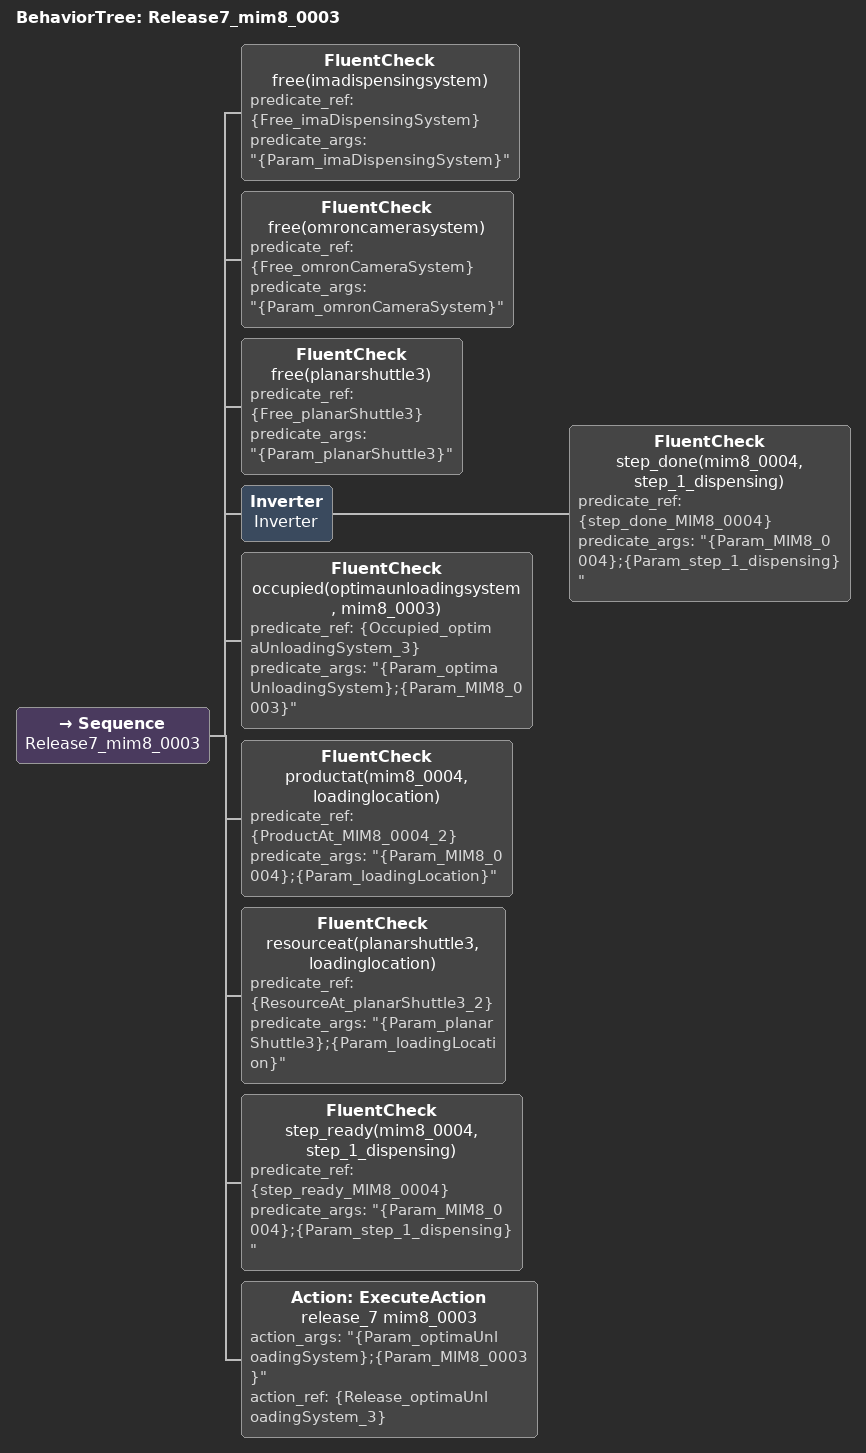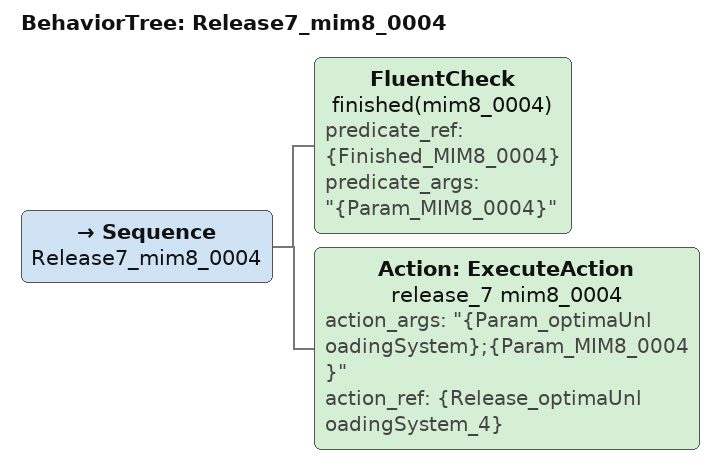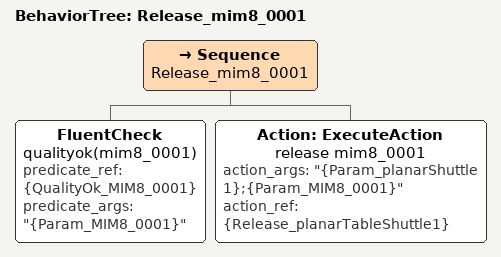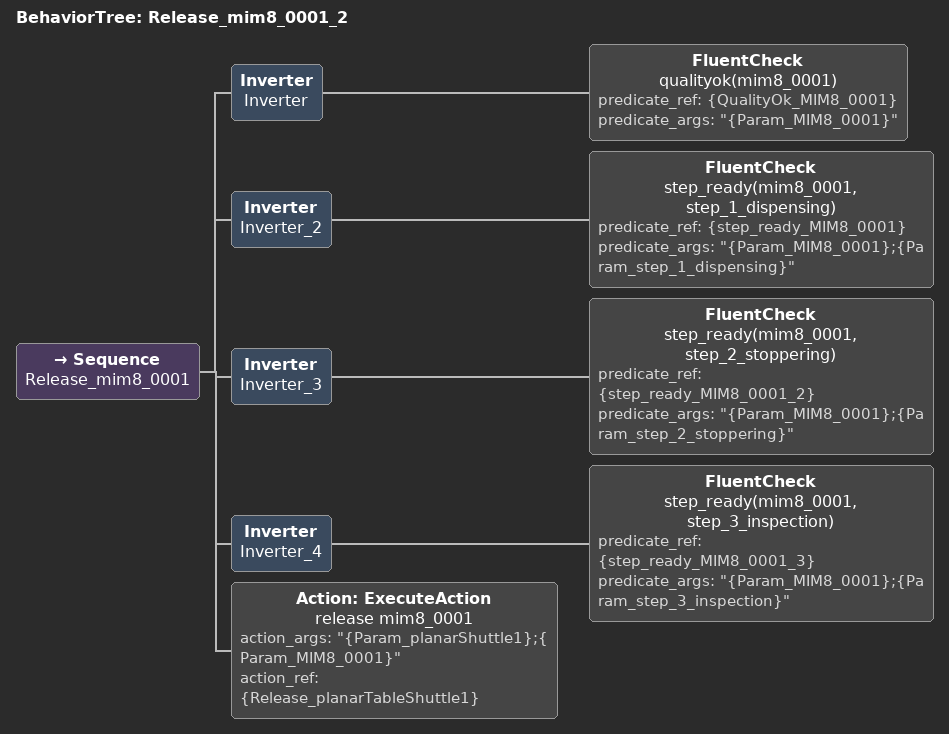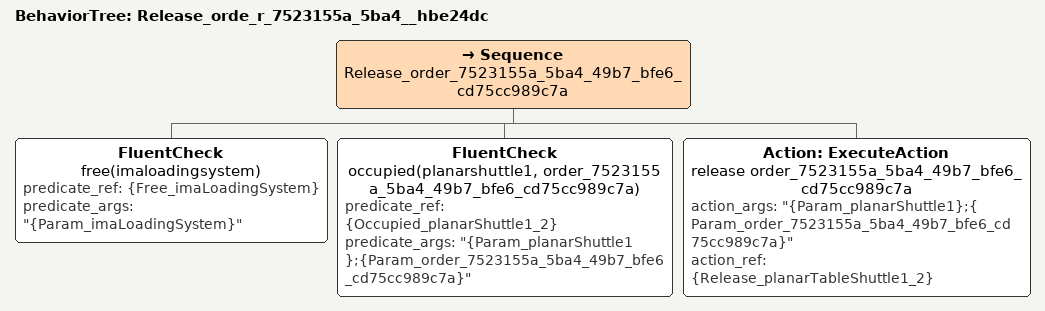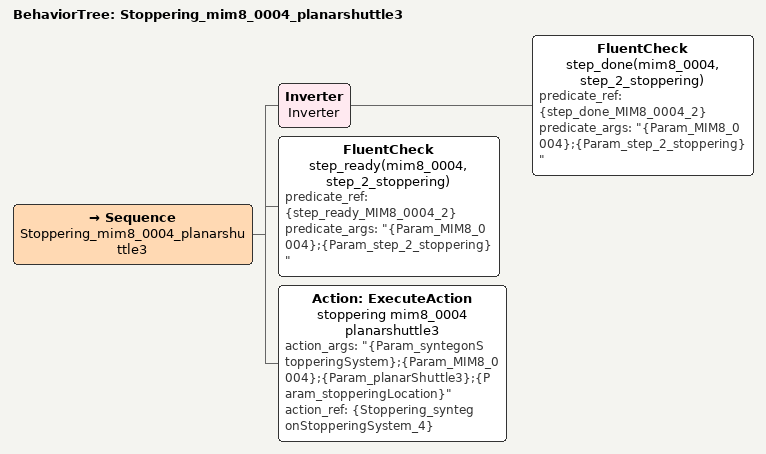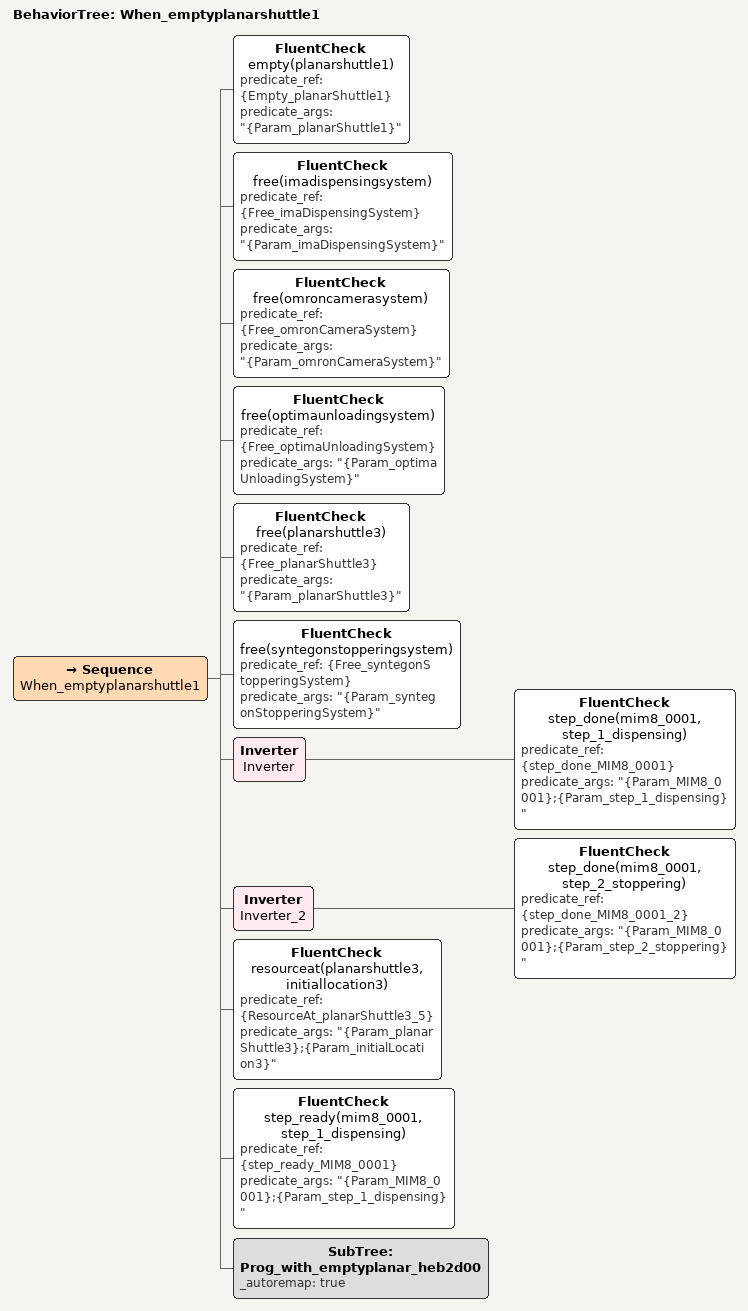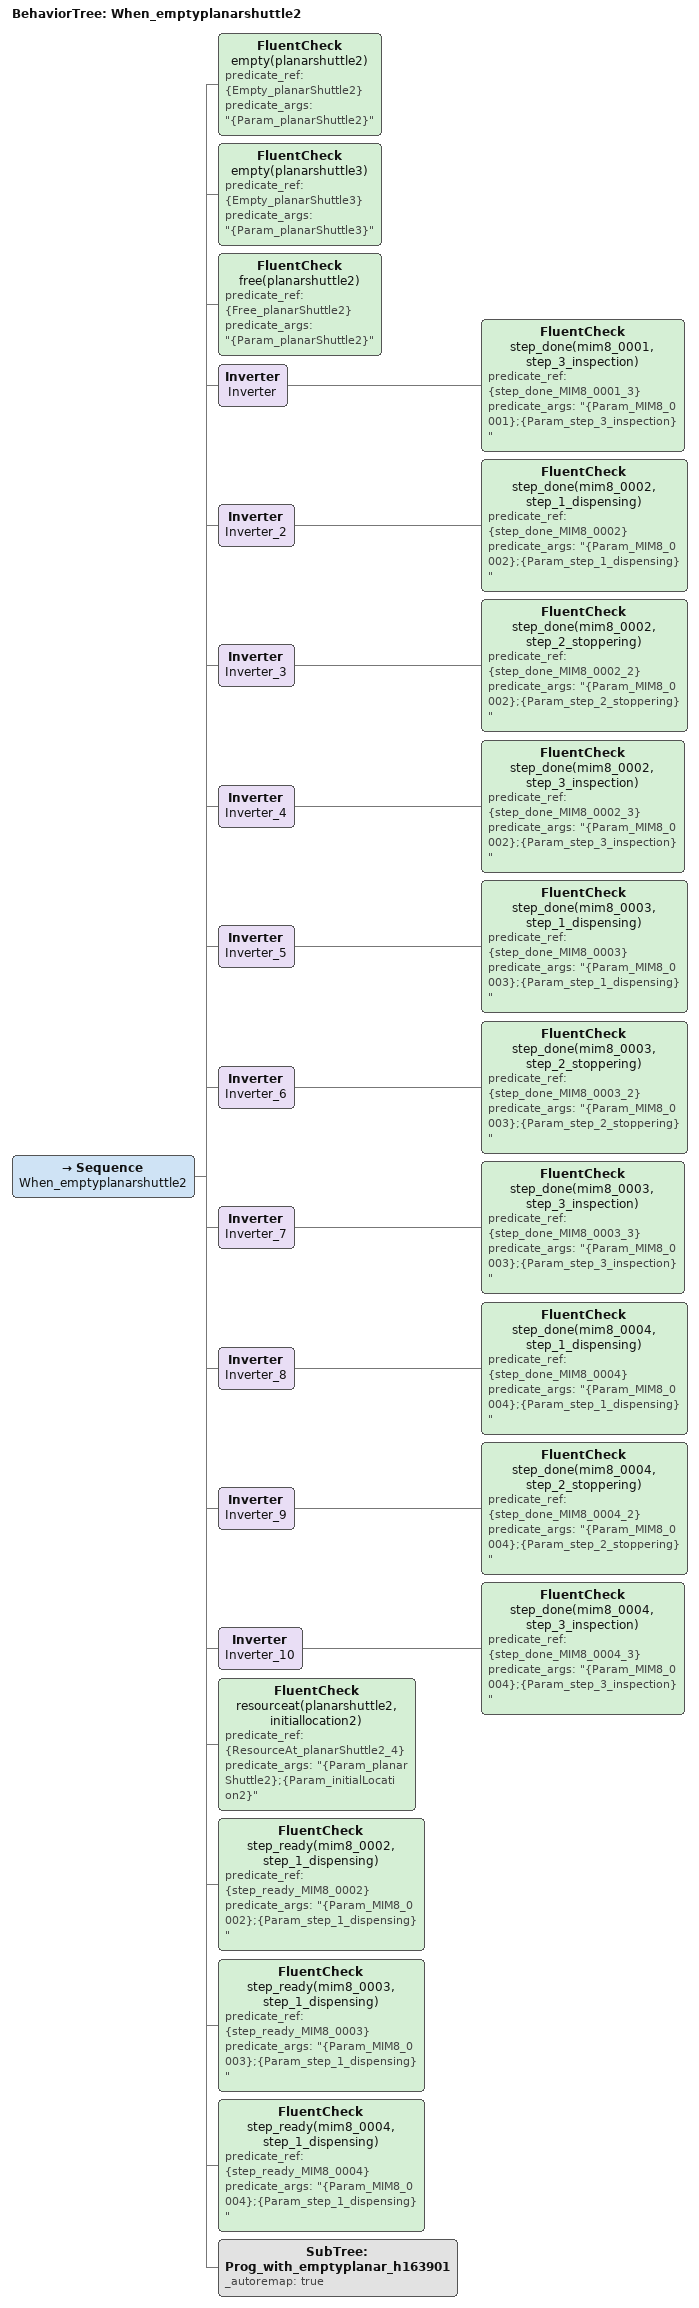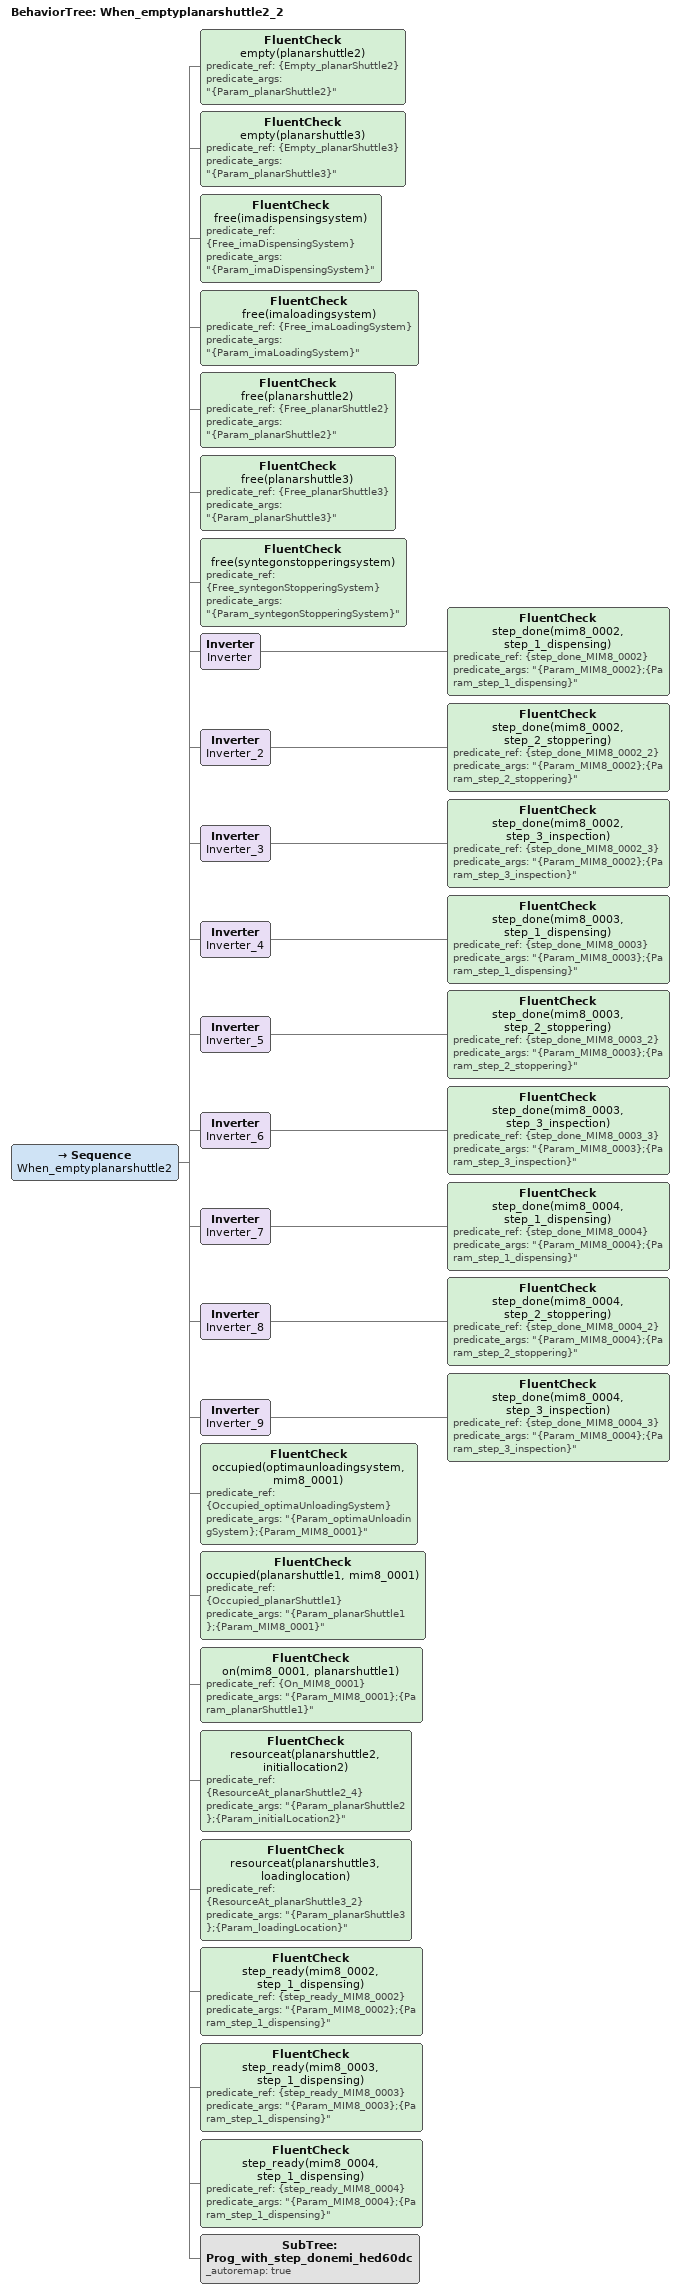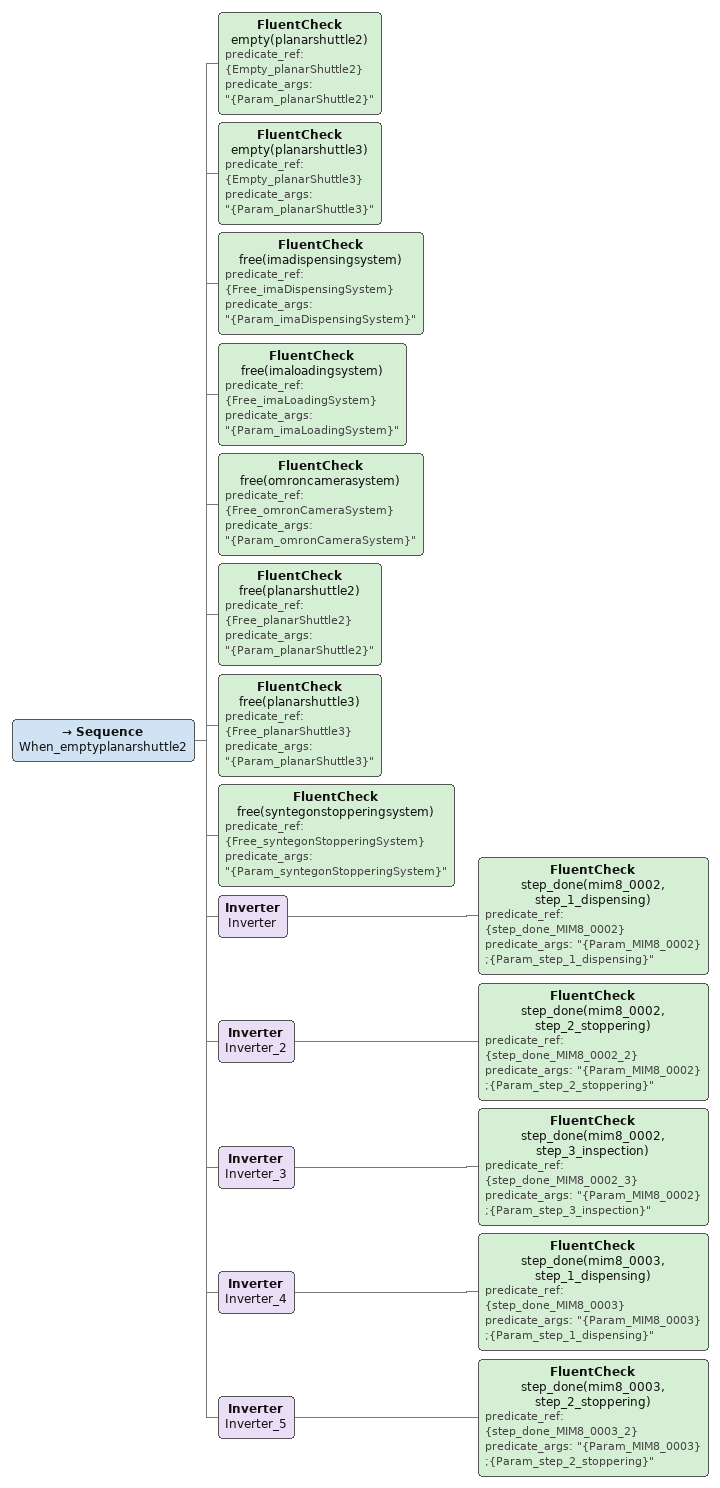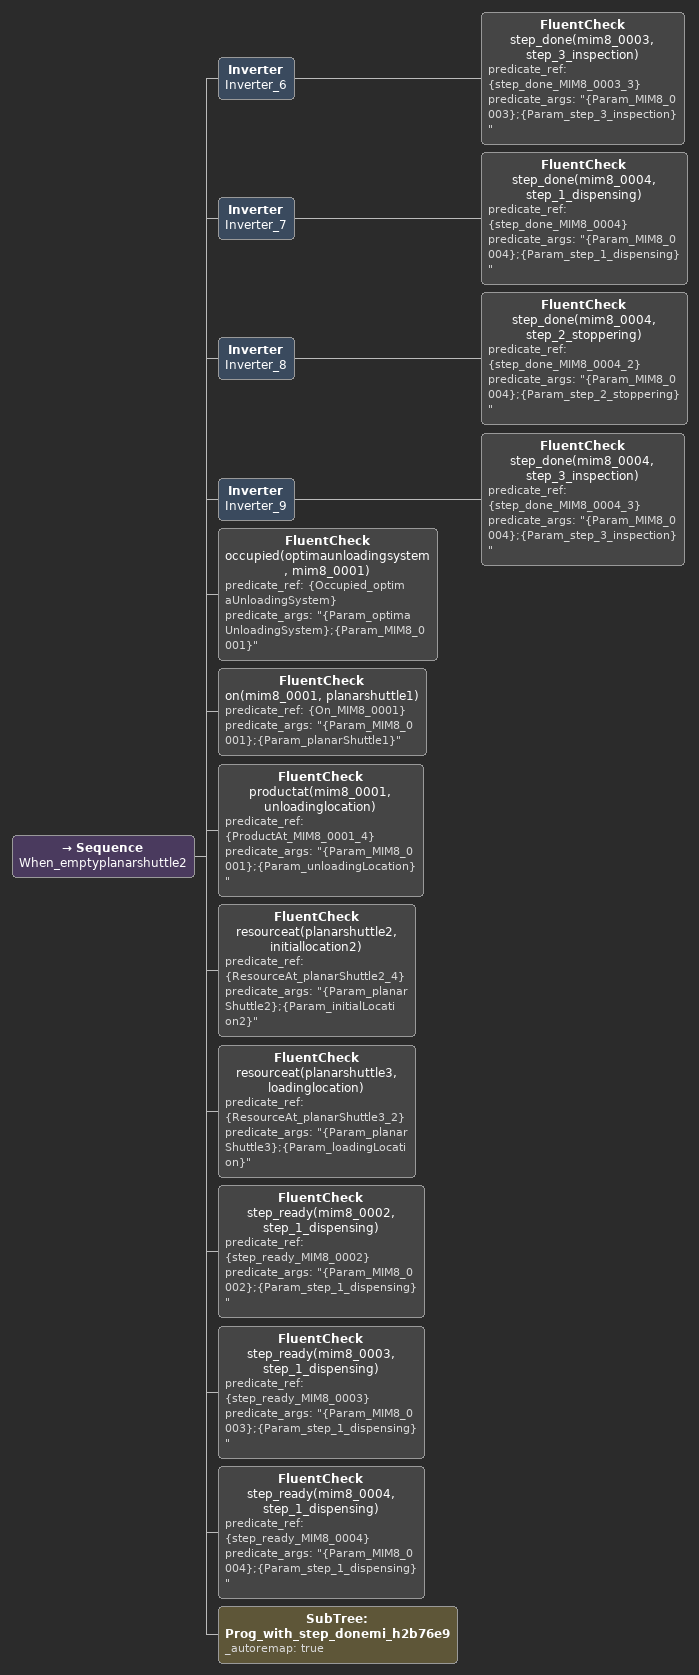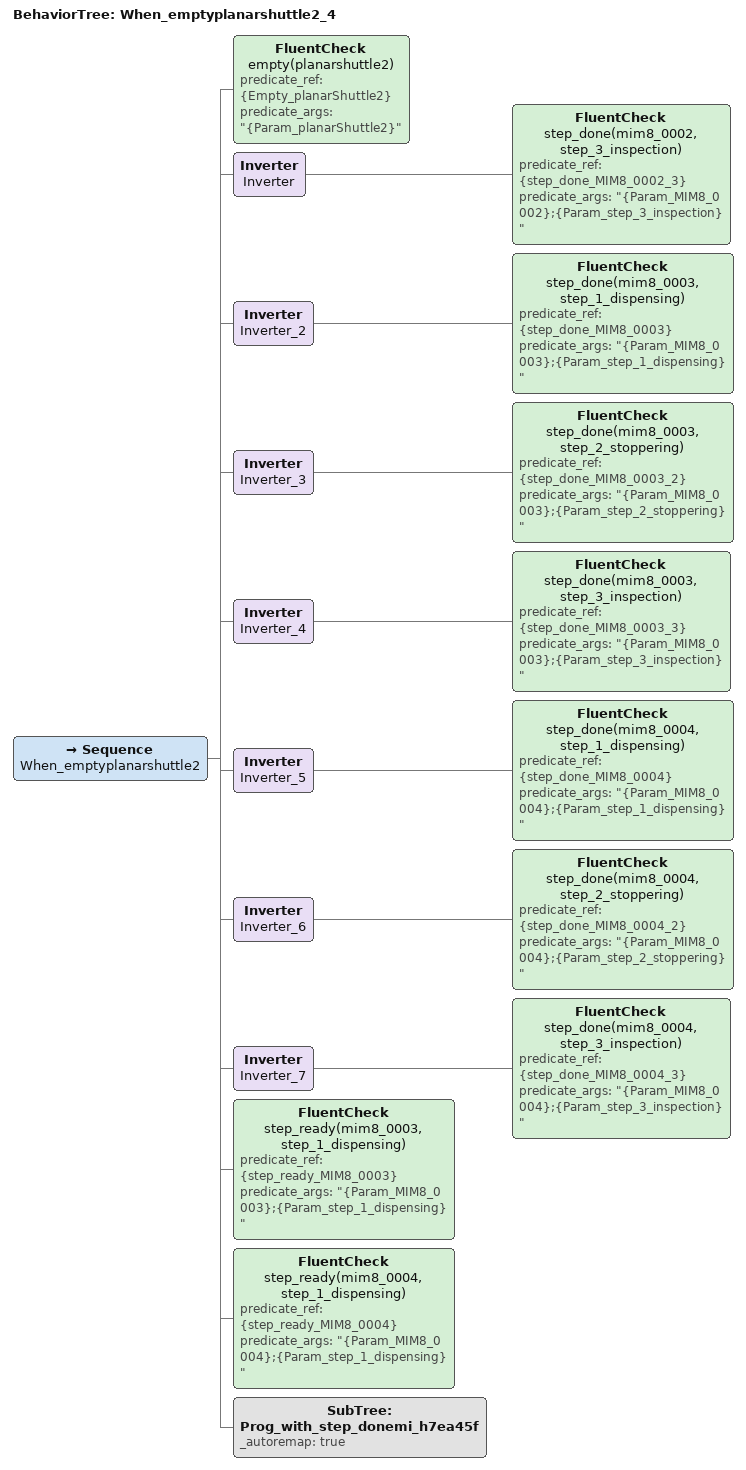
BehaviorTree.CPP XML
<BehaviorTree ID="Release7_mim8_0003">
  <Sequence name="Release7_mim8_0003">
    <FluentCheck name="free(imadispensingsystem)" predicate_ref="{Free_imaDispensingSystem}" predicate_args="&quot;{Param_imaDispensingSystem}&quot;"/>
    <FluentCheck name="free(omroncamerasystem)" predicate_ref="{Free_omronCameraSystem}" predicate_args="&quot;{Param_omronCameraSystem}&quot;"/>
    <FluentCheck name="free(planarshuttle3)" predicate_ref="{Free_planarShuttle3}" predicate_args="&quot;{Param_planarShuttle3}&quot;"/>
    <Inverter name="Inverter">
      <FluentCheck name="step_done(mim8_0004, step_1_dispensing)" predicate_ref="{step_done_MIM8_0004}" predicate_args="&quot;{Param_MIM8_0004};{Param_step_1_dispensing}&quot;"/>
    </Inverter>
    <FluentCheck name="occupied(optimaunloadingsystem, mim8_0003)" predicate_ref="{Occupied_optimaUnloadingSystem_3}" predicate_args="&quot;{Param_optimaUnloadingSystem};{Param_MIM8_0003}&quot;"/>
    <FluentCheck name="productat(mim8_0004, loadinglocation)" predicate_ref="{ProductAt_MIM8_0004_2}" predicate_args="&quot;{Param_MIM8_0004};{Param_loadingLocation}&quot;"/>
    <FluentCheck name="resourceat(planarshuttle3, loadinglocation)" predicate_ref="{ResourceAt_planarShuttle3_2}" predicate_args="&quot;{Param_planarShuttle3};{Param_loadingLocation}&quot;"/>
    <FluentCheck name="step_ready(mim8_0004, step_1_dispensing)" predicate_ref="{step_ready_MIM8_0004}" predicate_args="&quot;{Param_MIM8_0004};{Param_step_1_dispensing}&quot;"/>
    <Action ID="ExecuteAction" name="release_7 mim8_0003" action_args="&quot;{Param_optimaUnloadingSystem};{Param_MIM8_0003}&quot;" action_ref="{Release_optimaUnloadingSystem_3}"/>
  </Sequence>
</BehaviorTree>

<BehaviorTree ID="Release7_mim8_0004">
  <Sequence name="Release7_mim8_0004">
    <FluentCheck name="finished(mim8_0004)" predicate_ref="{Finished_MIM8_0004}" predicate_args="&quot;{Param_MIM8_0004}&quot;"/>
    <Action ID="ExecuteAction" name="release_7 mim8_0004" action_args="&quot;{Param_optimaUnloadingSystem};{Param_MIM8_0004}&quot;" action_ref="{Release_optimaUnloadingSystem_4}"/>
  </Sequence>
</BehaviorTree>

<BehaviorTree ID="Release_mim8_0001">
  <Sequence name="Release_mim8_0001">
    <FluentCheck name="qualityok(mim8_0001)" predicate_ref="{QualityOk_MIM8_0001}" predicate_args="&quot;{Param_MIM8_0001}&quot;"/>
    <Action ID="ExecuteAction" name="release mim8_0001" action_args="&quot;{Param_planarShuttle1};{Param_MIM8_0001}&quot;" action_ref="{Release_planarTableShuttle1}"/>
  </Sequence>
</BehaviorTree>

<BehaviorTree ID="Release_mim8_0001_2">
  <Sequence name="Release_mim8_0001">
    <Inverter name="Inverter">
      <FluentCheck name="qualityok(mim8_0001)" predicate_ref="{QualityOk_MIM8_0001}" predicate_args="&quot;{Param_MIM8_0001}&quot;"/>
    </Inverter>
    <Inverter name="Inverter_2">
      <FluentCheck name="step_ready(mim8_0001, step_1_dispensing)" predicate_ref="{step_ready_MIM8_0001}" predicate_args="&quot;{Param_MIM8_0001};{Param_step_1_dispensing}&quot;"/>
    </Inverter>
    <Inverter name="Inverter_3">
      <FluentCheck name="step_ready(mim8_0001, step_2_stoppering)" predicate_ref="{step_ready_MIM8_0001_2}" predicate_args="&quot;{Param_MIM8_0001};{Param_step_2_stoppering}&quot;"/>
    </Inverter>
    <Inverter name="Inverter_4">
      <FluentCheck name="step_ready(mim8_0001, step_3_inspection)" predicate_ref="{step_ready_MIM8_0001_3}" predicate_args="&quot;{Param_MIM8_0001};{Param_step_3_inspection}&quot;"/>
    </Inverter>
    <Action ID="ExecuteAction" name="release mim8_0001" action_args="&quot;{Param_planarShuttle1};{Param_MIM8_0001}&quot;" action_ref="{Release_planarTableShuttle1}"/>
  </Sequence>
</BehaviorTree>

<BehaviorTree ID="Release_orde_r_7523155a_5ba4__hbe24dc">
  <Sequence name="Release_order_7523155a_5ba4_49b7_bfe6_cd75cc989c7a">
    <FluentCheck name="free(imaloadingsystem)" predicate_ref="{Free_imaLoadingSystem}" predicate_args="&quot;{Param_imaLoadingSystem}&quot;"/>
    <FluentCheck name="occupied(planarshuttle1, order_7523155a_5ba4_49b7_bfe6_cd75cc989c7a)" predicate_ref="{Occupied_planarShuttle1_2}" predicate_args="&quot;{Param_planarShuttle1};{Param_order_7523155a_5ba4_49b7_bfe6_cd75cc989c7a}&quot;"/>
    <Action ID="ExecuteAction" name="release order_7523155a_5ba4_49b7_bfe6_cd75cc989c7a" action_args="&quot;{Param_planarShuttle1};{Param_order_7523155a_5ba4_49b7_bfe6_cd75cc989c7a}&quot;" action_ref="{Release_planarTableShuttle1_2}"/>
  </Sequence>
</BehaviorTree>

<BehaviorTree ID="Stoppering_mim8_0004_planarshuttle3">
  <Sequence name="Stoppering_mim8_0004_planarshuttle3">
    <Inverter name="Inverter">
      <FluentCheck name="step_done(mim8_0004, step_2_stoppering)" predicate_ref="{step_done_MIM8_0004_2}" predicate_args="&quot;{Param_MIM8_0004};{Param_step_2_stoppering}&quot;"/>
    </Inverter>
    <FluentCheck name="step_ready(mim8_0004, step_2_stoppering)" predicate_ref="{step_ready_MIM8_0004_2}" predicate_args="&quot;{Param_MIM8_0004};{Param_step_2_stoppering}&quot;"/>
    <Action ID="ExecuteAction" name="stoppering mim8_0004 planarshuttle3" action_args="&quot;{Param_syntegonStopperingSystem};{Param_MIM8_0004};{Param_planarShuttle3};{Param_stopperingLocation}&quot;" action_ref="{Stoppering_syntegonStopperingSystem_4}"/>
  </Sequence>
</BehaviorTree>

<BehaviorTree ID="When_emptyplanarshuttle1">
  <Sequence name="When_emptyplanarshuttle1">
    <FluentCheck name="empty(planarshuttle1)" predicate_ref="{Empty_planarShuttle1}" predicate_args="&quot;{Param_planarShuttle1}&quot;"/>
    <FluentCheck name="free(imadispensingsystem)" predicate_ref="{Free_imaDispensingSystem}" predicate_args="&quot;{Param_imaDispensingSystem}&quot;"/>
    <FluentCheck name="free(omroncamerasystem)" predicate_ref="{Free_omronCameraSystem}" predicate_args="&quot;{Param_omronCameraSystem}&quot;"/>
    <FluentCheck name="free(optimaunloadingsystem)" predicate_ref="{Free_optimaUnloadingSystem}" predicate_args="&quot;{Param_optimaUnloadingSystem}&quot;"/>
    <FluentCheck name="free(planarshuttle3)" predicate_ref="{Free_planarShuttle3}" predicate_args="&quot;{Param_planarShuttle3}&quot;"/>
    <FluentCheck name="free(syntegonstopperingsystem)" predicate_ref="{Free_syntegonStopperingSystem}" predicate_args="&quot;{Param_syntegonStopperingSystem}&quot;"/>
    <Inverter name="Inverter">
      <FluentCheck name="step_done(mim8_0001, step_1_dispensing)" predicate_ref="{step_done_MIM8_0001}" predicate_args="&quot;{Param_MIM8_0001};{Param_step_1_dispensing}&quot;"/>
    </Inverter>
    <Inverter name="Inverter_2">
      <FluentCheck name="step_done(mim8_0001, step_2_stoppering)" predicate_ref="{step_done_MIM8_0001_2}" predicate_args="&quot;{Param_MIM8_0001};{Param_step_2_stoppering}&quot;"/>
    </Inverter>
    <FluentCheck name="resourceat(planarshuttle3, initiallocation3)" predicate_ref="{ResourceAt_planarShuttle3_5}" predicate_args="&quot;{Param_planarShuttle3};{Param_initialLocation3}&quot;"/>
    <FluentCheck name="step_ready(mim8_0001, step_1_dispensing)" predicate_ref="{step_ready_MIM8_0001}" predicate_args="&quot;{Param_MIM8_0001};{Param_step_1_dispensing}&quot;"/>
    <SubTree ID="Prog_with_emptyplanar_heb2d00" _autoremap="true"/>
  </Sequence>
</BehaviorTree>

<BehaviorTree ID="When_emptyplanarshuttle2">
  <Sequence name="When_emptyplanarshuttle2">
    <FluentCheck name="empty(planarshuttle2)" predicate_ref="{Empty_planarShuttle2}" predicate_args="&quot;{Param_planarShuttle2}&quot;"/>
    <FluentCheck name="empty(planarshuttle3)" predicate_ref="{Empty_planarShuttle3}" predicate_args="&quot;{Param_planarShuttle3}&quot;"/>
    <FluentCheck name="free(planarshuttle2)" predicate_ref="{Free_planarShuttle2}" predicate_args="&quot;{Param_planarShuttle2}&quot;"/>
    <Inverter name="Inverter">
      <FluentCheck name="step_done(mim8_0001, step_3_inspection)" predicate_ref="{step_done_MIM8_0001_3}" predicate_args="&quot;{Param_MIM8_0001};{Param_step_3_inspection}&quot;"/>
    </Inverter>
    <Inverter name="Inverter_2">
      <FluentCheck name="step_done(mim8_0002, step_1_dispensing)" predicate_ref="{step_done_MIM8_0002}" predicate_args="&quot;{Param_MIM8_0002};{Param_step_1_dispensing}&quot;"/>
    </Inverter>
    <Inverter name="Inverter_3">
      <FluentCheck name="step_done(mim8_0002, step_2_stoppering)" predicate_ref="{step_done_MIM8_0002_2}" predicate_args="&quot;{Param_MIM8_0002};{Param_step_2_stoppering}&quot;"/>
    </Inverter>
    <Inverter name="Inverter_4">
      <FluentCheck name="step_done(mim8_0002, step_3_inspection)" predicate_ref="{step_done_MIM8_0002_3}" predicate_args="&quot;{Param_MIM8_0002};{Param_step_3_inspection}&quot;"/>
    </Inverter>
    <Inverter name="Inverter_5">
      <FluentCheck name="step_done(mim8_0003, step_1_dispensing)" predicate_ref="{step_done_MIM8_0003}" predicate_args="&quot;{Param_MIM8_0003};{Param_step_1_dispensing}&quot;"/>
    </Inverter>
    <Inverter name="Inverter_6">
      <FluentCheck name="step_done(mim8_0003, step_2_stoppering)" predicate_ref="{step_done_MIM8_0003_2}" predicate_args="&quot;{Param_MIM8_0003};{Param_step_2_stoppering}&quot;"/>
    </Inverter>
    <Inverter name="Inverter_7">
      <FluentCheck name="step_done(mim8_0003, step_3_inspection)" predicate_ref="{step_done_MIM8_0003_3}" predicate_args="&quot;{Param_MIM8_0003};{Param_step_3_inspection}&quot;"/>
    </Inverter>
    <Inverter name="Inverter_8">
      <FluentCheck name="step_done(mim8_0004, step_1_dispensing)" predicate_ref="{step_done_MIM8_0004}" predicate_args="&quot;{Param_MIM8_0004};{Param_step_1_dispensing}&quot;"/>
    </Inverter>
    <Inverter name="Inverter_9">
      <FluentCheck name="step_done(mim8_0004, step_2_stoppering)" predicate_ref="{step_done_MIM8_0004_2}" predicate_args="&quot;{Param_MIM8_0004};{Param_step_2_stoppering}&quot;"/>
    </Inverter>
    <Inverter name="Inverter_10">
      <FluentCheck name="step_done(mim8_0004, step_3_inspection)" predicate_ref="{step_done_MIM8_0004_3}" predicate_args="&quot;{Param_MIM8_0004};{Param_step_3_inspection}&quot;"/>
    </Inverter>
    <FluentCheck name="resourceat(planarshuttle2, initiallocation2)" predicate_ref="{ResourceAt_planarShuttle2_4}" predicate_args="&quot;{Param_planarShuttle2};{Param_initialLocation2}&quot;"/>
    <FluentCheck name="step_ready(mim8_0002, step_1_dispensing)" predicate_ref="{step_ready_MIM8_0002}" predicate_args="&quot;{Param_MIM8_0002};{Param_step_1_dispensing}&quot;"/>
    <FluentCheck name="step_ready(mim8_0003, step_1_dispensing)" predicate_ref="{step_ready_MIM8_0003}" predicate_args="&quot;{Param_MIM8_0003};{Param_step_1_dispensing}&quot;"/>
    <FluentCheck name="step_ready(mim8_0004, step_1_dispensing)" predicate_ref="{step_ready_MIM8_0004}" predicate_args="&quot;{Param_MIM8_0004};{Param_step_1_dispensing}&quot;"/>
    <SubTree ID="Prog_with_emptyplanar_h163901" _autoremap="true"/>
  </Sequence>
</BehaviorTree>

<BehaviorTree ID="When_emptyplanarshuttle2_2">
  <Sequence name="When_emptyplanarshuttle2">
    <FluentCheck name="empty(planarshuttle2)" predicate_ref="{Empty_planarShuttle2}" predicate_args="&quot;{Param_planarShuttle2}&quot;"/>
    <FluentCheck name="empty(planarshuttle3)" predicate_ref="{Empty_planarShuttle3}" predicate_args="&quot;{Param_planarShuttle3}&quot;"/>
    <FluentCheck name="free(imadispensingsystem)" predicate_ref="{Free_imaDispensingSystem}" predicate_args="&quot;{Param_imaDispensingSystem}&quot;"/>
    <FluentCheck name="free(imaloadingsystem)" predicate_ref="{Free_imaLoadingSystem}" predicate_args="&quot;{Param_imaLoadingSystem}&quot;"/>
    <FluentCheck name="free(planarshuttle2)" predicate_ref="{Free_planarShuttle2}" predicate_args="&quot;{Param_planarShuttle2}&quot;"/>
    <FluentCheck name="free(planarshuttle3)" predicate_ref="{Free_planarShuttle3}" predicate_args="&quot;{Param_planarShuttle3}&quot;"/>
    <FluentCheck name="free(syntegonstopperingsystem)" predicate_ref="{Free_syntegonStopperingSystem}" predicate_args="&quot;{Param_syntegonStopperingSystem}&quot;"/>
    <Inverter name="Inverter">
      <FluentCheck name="step_done(mim8_0002, step_1_dispensing)" predicate_ref="{step_done_MIM8_0002}" predicate_args="&quot;{Param_MIM8_0002};{Param_step_1_dispensing}&quot;"/>
    </Inverter>
    <Inverter name="Inverter_2">
      <FluentCheck name="step_done(mim8_0002, step_2_stoppering)" predicate_ref="{step_done_MIM8_0002_2}" predicate_args="&quot;{Param_MIM8_0002};{Param_step_2_stoppering}&quot;"/>
    </Inverter>
    <Inverter name="Inverter_3">
      <FluentCheck name="step_done(mim8_0002, step_3_inspection)" predicate_ref="{step_done_MIM8_0002_3}" predicate_args="&quot;{Param_MIM8_0002};{Param_step_3_inspection}&quot;"/>
    </Inverter>
    <Inverter name="Inverter_4">
      <FluentCheck name="step_done(mim8_0003, step_1_dispensing)" predicate_ref="{step_done_MIM8_0003}" predicate_args="&quot;{Param_MIM8_0003};{Param_step_1_dispensing}&quot;"/>
    </Inverter>
    <Inverter name="Inverter_5">
      <FluentCheck name="step_done(mim8_0003, step_2_stoppering)" predicate_ref="{step_done_MIM8_0003_2}" predicate_args="&quot;{Param_MIM8_0003};{Param_step_2_stoppering}&quot;"/>
    </Inverter>
    <Inverter name="Inverter_6">
      <FluentCheck name="step_done(mim8_0003, step_3_inspection)" predicate_ref="{step_done_MIM8_0003_3}" predicate_args="&quot;{Param_MIM8_0003};{Param_step_3_inspection}&quot;"/>
    </Inverter>
    <Inverter name="Inverter_7">
      <FluentCheck name="step_done(mim8_0004, step_1_dispensing)" predicate_ref="{step_done_MIM8_0004}" predicate_args="&quot;{Param_MIM8_0004};{Param_step_1_dispensing}&quot;"/>
    </Inverter>
    <Inverter name="Inverter_8">
      <FluentCheck name="step_done(mim8_0004, step_2_stoppering)" predicate_ref="{step_done_MIM8_0004_2}" predicate_args="&quot;{Param_MIM8_0004};{Param_step_2_stoppering}&quot;"/>
    </Inverter>
    <Inverter name="Inverter_9">
      <FluentCheck name="step_done(mim8_0004, step_3_inspection)" predicate_ref="{step_done_MIM8_0004_3}" predicate_args="&quot;{Param_MIM8_0004};{Param_step_3_inspection}&quot;"/>
    </Inverter>
    <FluentCheck name="occupied(optimaunloadingsystem, mim8_0001)" predicate_ref="{Occupied_optimaUnloadingSystem}" predicate_args="&quot;{Param_optimaUnloadingSystem};{Param_MIM8_0001}&quot;"/>
    <FluentCheck name="occupied(planarshuttle1, mim8_0001)" predicate_ref="{Occupied_planarShuttle1}" predicate_args="&quot;{Param_planarShuttle1};{Param_MIM8_0001}&quot;"/>
    <FluentCheck name="on(mim8_0001, planarshuttle1)" predicate_ref="{On_MIM8_0001}" predicate_args="&quot;{Param_MIM8_0001};{Param_planarShuttle1}&quot;"/>
    <FluentCheck name="resourceat(planarshuttle2, initiallocation2)" predicate_ref="{ResourceAt_planarShuttle2_4}" predicate_args="&quot;{Param_planarShuttle2};{Param_initialLocation2}&quot;"/>
    <FluentCheck name="resourceat(planarshuttle3, loadinglocation)" predicate_ref="{ResourceAt_planarShuttle3_2}" predicate_args="&quot;{Param_planarShuttle3};{Param_loadingLocation}&quot;"/>
    <FluentCheck name="step_ready(mim8_0002, step_1_dispensing)" predicate_ref="{step_ready_MIM8_0002}" predicate_args="&quot;{Param_MIM8_0002};{Param_step_1_dispensing}&quot;"/>
    <FluentCheck name="step_ready(mim8_0003, step_1_dispensing)" predicate_ref="{step_ready_MIM8_0003}" predicate_args="&quot;{Param_MIM8_0003};{Param_step_1_dispensing}&quot;"/>
    <FluentCheck name="step_ready(mim8_0004, step_1_dispensing)" predicate_ref="{step_ready_MIM8_0004}" predicate_args="&quot;{Param_MIM8_0004};{Param_step_1_dispensing}&quot;"/>
    <SubTree ID="Prog_with_step_donemi_hed60dc" _autoremap="true"/>
  </Sequence>
</BehaviorTree>

<Sequence name="When_emptyplanarshuttle2">
  <FluentCheck name="empty(planarshuttle2)" predicate_ref="{Empty_planarShuttle2}" predicate_args="&quot;{Param_planarShuttle2}&quot;"/>
  <FluentCheck name="empty(planarshuttle3)" predicate_ref="{Empty_planarShuttle3}" predicate_args="&quot;{Param_planarShuttle3}&quot;"/>
  <FluentCheck name="free(imadispensingsystem)" predicate_ref="{Free_imaDispensingSystem}" predicate_args="&quot;{Param_imaDispensingSystem}&quot;"/>
  <FluentCheck name="free(imaloadingsystem)" predicate_ref="{Free_imaLoadingSystem}" predicate_args="&quot;{Param_imaLoadingSystem}&quot;"/>
  <FluentCheck name="free(omroncamerasystem)" predicate_ref="{Free_omronCameraSystem}" predicate_args="&quot;{Param_omronCameraSystem}&quot;"/>
  <FluentCheck name="free(planarshuttle2)" predicate_ref="{Free_planarShuttle2}" predicate_args="&quot;{Param_planarShuttle2}&quot;"/>
  <FluentCheck name="free(planarshuttle3)" predicate_ref="{Free_planarShuttle3}" predicate_args="&quot;{Param_planarShuttle3}&quot;"/>
  <FluentCheck name="free(syntegonstopperingsystem)" predicate_ref="{Free_syntegonStopperingSystem}" predicate_args="&quot;{Param_syntegonStopperingSystem}&quot;"/>
  <Inverter name="Inverter">
    <FluentCheck name="step_done(mim8_0002, step_1_dispensing)" predicate_ref="{step_done_MIM8_0002}" predicate_args="&quot;{Param_MIM8_0002};{Param_step_1_dispensing}&quot;"/>
  </Inverter>
  <Inverter name="Inverter_2">
    <FluentCheck name="step_done(mim8_0002, step_2_stoppering)" predicate_ref="{step_done_MIM8_0002_2}" predicate_args="&quot;{Param_MIM8_0002};{Param_step_2_stoppering}&quot;"/>
  </Inverter>
  <Inverter name="Inverter_3">
    <FluentCheck name="step_done(mim8_0002, step_3_inspection)" predicate_ref="{step_done_MIM8_0002_3}" predicate_args="&quot;{Param_MIM8_0002};{Param_step_3_inspection}&quot;"/>
  </Inverter>
  <Inverter name="Inverter_4">
    <FluentCheck name="step_done(mim8_0003, step_1_dispensing)" predicate_ref="{step_done_MIM8_0003}" predicate_args="&quot;{Param_MIM8_0003};{Param_step_1_dispensing}&quot;"/>
  </Inverter>
  <Inverter name="Inverter_5">
    <FluentCheck name="step_done(mim8_0003, step_2_stoppering)" predicate_ref="{step_done_MIM8_0003_2}" predicate_args="&quot;{Param_MIM8_0003};{Param_step_2_stoppering}&quot;"/>
  </Inverter>
</Sequence>

<Sequence name="When_emptyplanarshuttle2">
  <Inverter name="Inverter_6">
    <FluentCheck name="step_done(mim8_0003, step_3_inspection)" predicate_ref="{step_done_MIM8_0003_3}" predicate_args="&quot;{Param_MIM8_0003};{Param_step_3_inspection}&quot;"/>
  </Inverter>
  <Inverter name="Inverter_7">
    <FluentCheck name="step_done(mim8_0004, step_1_dispensing)" predicate_ref="{step_done_MIM8_0004}" predicate_args="&quot;{Param_MIM8_0004};{Param_step_1_dispensing}&quot;"/>
  </Inverter>
  <Inverter name="Inverter_8">
    <FluentCheck name="step_done(mim8_0004, step_2_stoppering)" predicate_ref="{step_done_MIM8_0004_2}" predicate_args="&quot;{Param_MIM8_0004};{Param_step_2_stoppering}&quot;"/>
  </Inverter>
  <Inverter name="Inverter_9">
    <FluentCheck name="step_done(mim8_0004, step_3_inspection)" predicate_ref="{step_done_MIM8_0004_3}" predicate_args="&quot;{Param_MIM8_0004};{Param_step_3_inspection}&quot;"/>
  </Inverter>
  <FluentCheck name="occupied(optimaunloadingsystem, mim8_0001)" predicate_ref="{Occupied_optimaUnloadingSystem}" predicate_args="&quot;{Param_optimaUnloadingSystem};{Param_MIM8_0001}&quot;"/>
  <FluentCheck name="on(mim8_0001, planarshuttle1)" predicate_ref="{On_MIM8_0001}" predicate_args="&quot;{Param_MIM8_0001};{Param_planarShuttle1}&quot;"/>
  <FluentCheck name="productat(mim8_0001, unloadinglocation)" predicate_ref="{ProductAt_MIM8_0001_4}" predicate_args="&quot;{Param_MIM8_0001};{Param_unloadingLocation}&quot;"/>
  <FluentCheck name="resourceat(planarshuttle2, initiallocation2)" predicate_ref="{ResourceAt_planarShuttle2_4}" predicate_args="&quot;{Param_planarShuttle2};{Param_initialLocation2}&quot;"/>
  <FluentCheck name="resourceat(planarshuttle3, loadinglocation)" predicate_ref="{ResourceAt_planarShuttle3_2}" predicate_args="&quot;{Param_planarShuttle3};{Param_loadingLocation}&quot;"/>
  <FluentCheck name="step_ready(mim8_0002, step_1_dispensing)" predicate_ref="{step_ready_MIM8_0002}" predicate_args="&quot;{Param_MIM8_0002};{Param_step_1_dispensing}&quot;"/>
  <FluentCheck name="step_ready(mim8_0003, step_1_dispensing)" predicate_ref="{step_ready_MIM8_0003}" predicate_args="&quot;{Param_MIM8_0003};{Param_step_1_dispensing}&quot;"/>
  <FluentCheck name="step_ready(mim8_0004, step_1_dispensing)" predicate_ref="{step_ready_MIM8_0004}" predicate_args="&quot;{Param_MIM8_0004};{Param_step_1_dispensing}&quot;"/>
  <SubTree ID="Prog_with_step_donemi_h2b76e9" _autoremap="true"/>
</Sequence>

<BehaviorTree ID="When_emptyplanarshuttle2_4">
  <Sequence name="When_emptyplanarshuttle2">
    <FluentCheck name="empty(planarshuttle2)" predicate_ref="{Empty_planarShuttle2}" predicate_args="&quot;{Param_planarShuttle2}&quot;"/>
    <Inverter name="Inverter">
      <FluentCheck name="step_done(mim8_0002, step_3_inspection)" predicate_ref="{step_done_MIM8_0002_3}" predicate_args="&quot;{Param_MIM8_0002};{Param_step_3_inspection}&quot;"/>
    </Inverter>
    <Inverter name="Inverter_2">
      <FluentCheck name="step_done(mim8_0003, step_1_dispensing)" predicate_ref="{step_done_MIM8_0003}" predicate_args="&quot;{Param_MIM8_0003};{Param_step_1_dispensing}&quot;"/>
    </Inverter>
    <Inverter name="Inverter_3">
      <FluentCheck name="step_done(mim8_0003, step_2_stoppering)" predicate_ref="{step_done_MIM8_0003_2}" predicate_args="&quot;{Param_MIM8_0003};{Param_step_2_stoppering}&quot;"/>
    </Inverter>
    <Inverter name="Inverter_4">
      <FluentCheck name="step_done(mim8_0003, step_3_inspection)" predicate_ref="{step_done_MIM8_0003_3}" predicate_args="&quot;{Param_MIM8_0003};{Param_step_3_inspection}&quot;"/>
    </Inverter>
    <Inverter name="Inverter_5">
      <FluentCheck name="step_done(mim8_0004, step_1_dispensing)" predicate_ref="{step_done_MIM8_0004}" predicate_args="&quot;{Param_MIM8_0004};{Param_step_1_dispensing}&quot;"/>
    </Inverter>
    <Inverter name="Inverter_6">
      <FluentCheck name="step_done(mim8_0004, step_2_stoppering)" predicate_ref="{step_done_MIM8_0004_2}" predicate_args="&quot;{Param_MIM8_0004};{Param_step_2_stoppering}&quot;"/>
    </Inverter>
    <Inverter name="Inverter_7">
      <FluentCheck name="step_done(mim8_0004, step_3_inspection)" predicate_ref="{step_done_MIM8_0004_3}" predicate_args="&quot;{Param_MIM8_0004};{Param_step_3_inspection}&quot;"/>
    </Inverter>
    <FluentCheck name="step_ready(mim8_0003, step_1_dispensing)" predicate_ref="{step_ready_MIM8_0003}" predicate_args="&quot;{Param_MIM8_0003};{Param_step_1_dispensing}&quot;"/>
    <FluentCheck name="step_ready(mim8_0004, step_1_dispensing)" predicate_ref="{step_ready_MIM8_0004}" predicate_args="&quot;{Param_MIM8_0004};{Param_step_1_dispensing}&quot;"/>
    <SubTree ID="Prog_with_step_donemi_h7ea45f" _autoremap="true"/>
  </Sequence>
</BehaviorTree>
